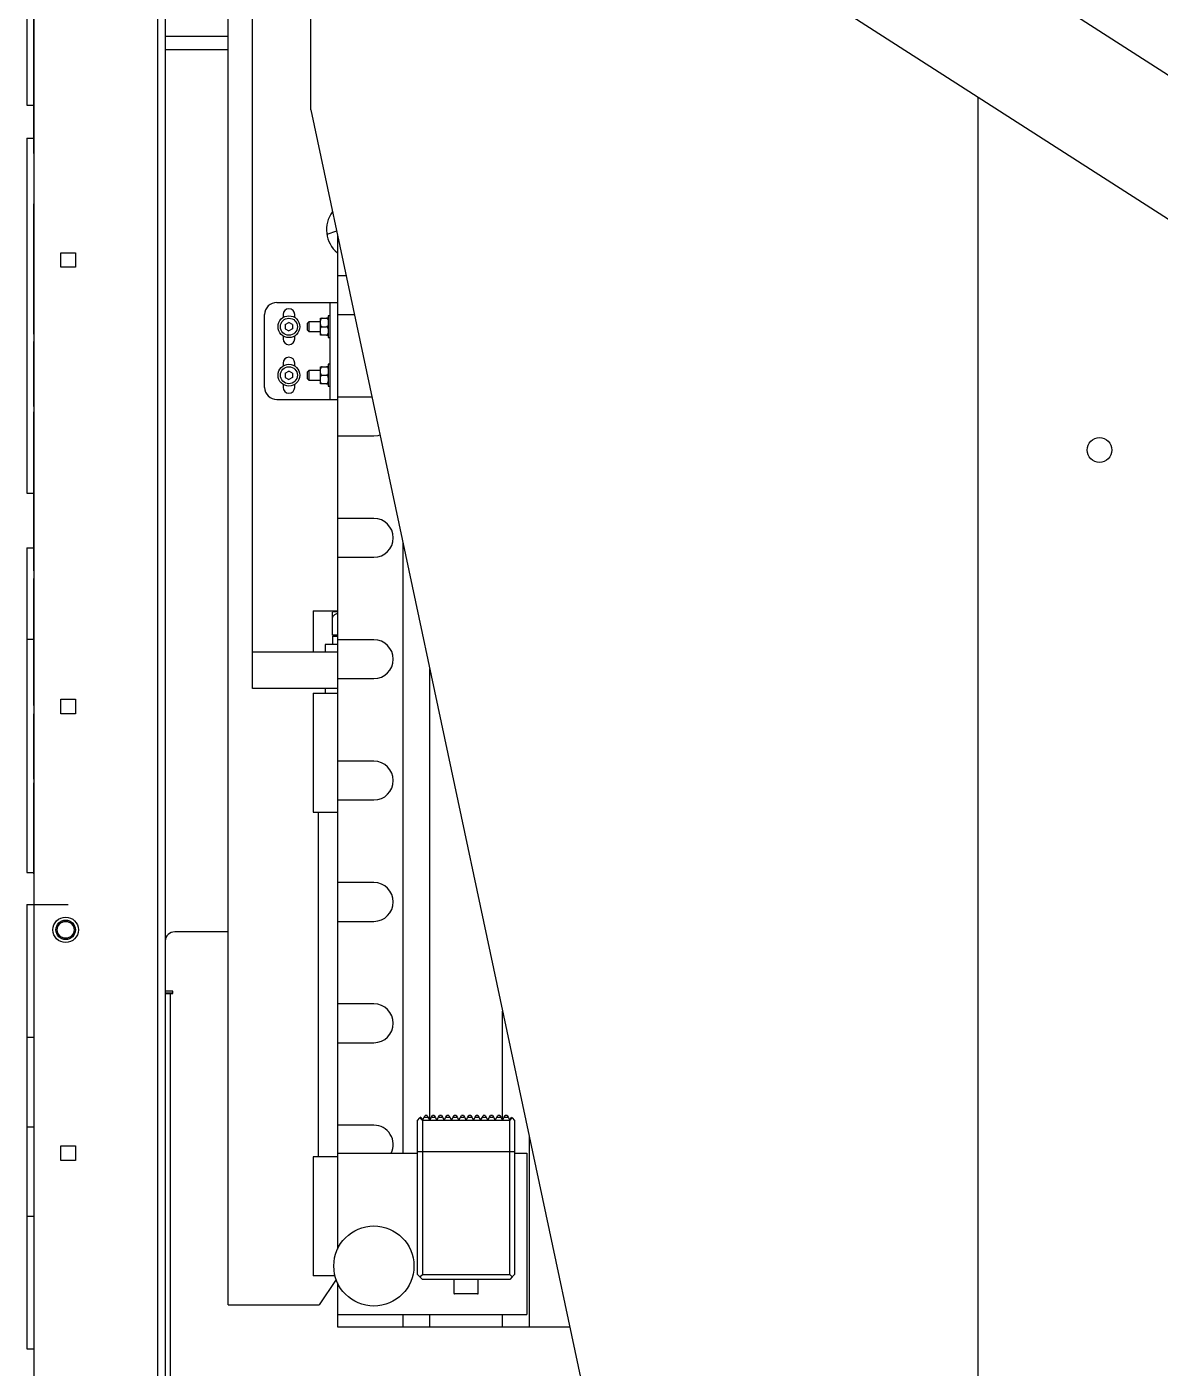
# Model space of a CAD drawing. Header units: inches. Extents: x 16559 to 58559, y 6500 to 36200.
# Drawn here: x 22778 to 23245, y 22305 to 22858 of the extents above; entities that cross this region are included whole.
import ezdxf

# ---------------------------------------------------------------- set-up
doc = ezdxf.new("R2010")
doc.units = ezdxf.units.IN
doc.header["$LTSCALE"] = 300
doc.layers.add('MACCHINA', color=40, linetype='Continuous')

# ---------------------------------------------------------------- blocks, each defined once
blk = doc.blocks.new('A$C336c1bdc')
at = {"layer": 'MACCHINA'}
for p, q in [((-910, 515), (-910, -983.88)), ((0, -365.29), (-882.68, 201.43)), ((-46.27, -395), (-909.69, 159.35)), ((-964, -934.8), (-964, 137.8)), ((-913, -935), (-913, 138)), ((-967, 111.28), (-967, -58.73)), ((-884, -553), (-884, 30)), ((-874, -299), (-874, 13.76)), ((-850, -60.6), (-850, 0)), ((-964.1, -31.26), (-964.1, -11.04)), ((-884, -30.48), (-910, -30.48)), ((-884, -35.97), (-910, -35.97)), ((-967, -58.73), (-964.1, -58.73)), ((-964.1, -68.83), (-964.1, -57.91)), ((-850, -60.6), (-690.83, -808.83)), ((-575, -734.47), (-575, -55.53)), ((-964.1, -68.83), (-964, -68.83)), ((-967, -72.36), (-967, -161.17)), ((-967, -72.36), (-964, -72.36)), ((-964.1, -78.64), (-964, -78.64)), ((-964.1, -153.04), (-964.1, -99.41)), ((-964.1, -99.41), (-964, -99.41)), ((-839.35, -110.66), (-843.33, -112.06)), ((-839, -112.31), (-839, -530.13)), ((-953, -125.5), (-953, -119.5)), ((-953, -119.5), (-947, -119.5)), ((-947, -119.5), (-947, -125.5)), ((-947, -125.5), (-953, -125.5)), ((-835.45, -129), (-839, -129)), ((-864, -140), (-839, -140)), ((-842, -180), (-842, -140)), ((-869, -175), (-869, -145)), ((-861.4, -145), (-861.4, -146.19)), ((-860.5, -149.13), (-859, -148.27)), ((-860.5, -149.13), (-860.5, -150.87)), ((-857.5, -149.13), (-859, -148.27)), ((-857.5, -149.13), (-857.5, -150.87)), ((-856.6, -146.19), (-856.6, -145)), ((-850.8, -148), (-851.5, -148.7)), ((-851.5, -148.7), (-851.5, -151.3)), ((-846, -148), (-850.8, -148)), ((-850.8, -148), (-850.8, -152)), ((-846, -153.5), (-846, -146.5)), ((-845.31, -146.5), (-843.49, -146.5)), ((-842, -145.5), (-842.8, -145.5)), ((-842.8, -145.5), (-842.8, -154.5)), ((-839, -145), (-832.05, -145)), ((-964.1, -153.04), (-964, -153.04)), ((-861.4, -153.81), (-861.4, -155)), ((-860.5, -150.87), (-859, -151.73)), ((-857.5, -150.87), (-859, -151.73)), ((-856.6, -155), (-856.6, -153.81)), ((-851.5, -151.3), (-850.8, -152)), ((-850.8, -152), (-846, -152)), ((-845.31, -150), (-843.49, -150)), ((-843.49, -153.5), (-845.31, -153.5)), ((-842.8, -154.5), (-842, -154.5)), ((-964.1, -182.94), (-964.1, -156.13)), ((-964.1, -156.13), (-964, -156.13)), ((-861.4, -165), (-861.4, -166.19)), ((-856.6, -166.19), (-856.6, -165)), ((-842, -165.5), (-842.8, -165.5)), ((-842.8, -165.5), (-842.8, -174.5)), ((-860.5, -169.13), (-859, -168.27)), ((-860.5, -169.13), (-860.5, -170.87)), ((-860.5, -170.87), (-859, -171.73)), ((-857.5, -169.13), (-859, -168.27)), ((-857.5, -170.87), (-859, -171.73)), ((-857.5, -169.13), (-857.5, -170.87)), ((-850.8, -168), (-851.5, -168.7)), ((-851.5, -168.7), (-851.5, -171.3)), ((-851.5, -171.3), (-850.8, -172)), ((-846, -168), (-850.8, -168)), ((-850.8, -168), (-850.8, -172)), ((-846, -173.5), (-846, -166.5)), ((-845.31, -166.5), (-843.49, -166.5)), ((-845.31, -170), (-843.49, -170)), ((-861.4, -173.81), (-861.4, -175)), ((-856.6, -175), (-856.6, -173.81)), ((-850.8, -172), (-846, -172)), ((-843.49, -173.5), (-845.31, -173.5)), ((-842.8, -174.5), (-842, -174.5)), ((-864, -180), (-839, -180)), ((-824.81, -179), (-839, -179)), ((-964.1, -182.94), (-964, -182.94)), ((-964.1, -185.02), (-964, -185.02)), ((-839, -195), (-824, -195)), ((-967, -218.55), (-964, -218.55)), ((-824, -229), (-839, -229)), ((-967, -241.12), (-964, -241.12)), ((-967, -241.12), (-967, -278.72)), ((-812, -239.23), (-812, -490.5)), ((-839, -245), (-824, -245)), ((-964.1, -250.55), (-964, -250.55)), ((-964.1, -253.79), (-964, -253.79)), ((-964.1, -306.09), (-964.1, -253.79)), ((-849, -267), (-849, -284)), ((-849, -267), (-839, -267)), ((-841, -277.1), (-841, -270.17)), ((-839, -267.5), (-840.19, -267.5)), ((-967, -278.72), (-964.1, -278.72)), ((-844, -281), (-844, -284)), ((-839, -281), (-844, -281)), ((-841.05, -277.5), (-841.05, -281)), ((-841.05, -277.5), (-839, -277.5)), ((-839, -277.1), (-841, -277.1)), ((-840.5, -277.1), (-840.5, -277.5)), ((-824, -279), (-839, -279)), ((-874, -284), (-839, -284)), ((-801, -476.9), (-801, -290.94)), ((-839, -295), (-824, -295)), ((-953, -309.5), (-953, -303.5)), ((-953, -303.5), (-947, -303.5)), ((-947, -303.5), (-947, -309.5)), ((-839, -299), (-874, -299)), ((-849, -301), (-849, -350)), ((-849, -301), (-839, -301)), ((-844, -299), (-844, -301)), ((-964.1, -306.09), (-964, -306.09)), ((-964.1, -309.52), (-964, -309.52)), ((-964.1, -336.36), (-964.1, -309.52)), ((-947, -309.5), (-953, -309.5)), ((-967, -319.07), (-967, -374.81)), ((-824, -329), (-839, -329)), ((-964.1, -336.36), (-964, -336.36)), ((-964.1, -346.75), (-964.1, -337.91)), ((-964.1, -337.91), (-964, -337.91)), ((-964.1, -346.75), (-964, -346.75)), ((-839, -345), (-824, -345)), ((-849, -350), (-839, -350)), ((-846.75, -492), (-846.75, -350)), ((-967, -374.81), (-964, -374.81)), ((-824, -379), (-839, -379)), ((-967, -388.09), (-950, -388.09)), ((-967, -388.09), (-967, -442.78)), ((-839, -395), (-824, -395)), ((-884, -399.36), (-906, -399.36)), ((-906.8, -423.79), (-910, -423.79)), ((-910, -424.48), (-906.8, -424.48)), ((-910, -424.73), (-908, -424.73)), ((-908, -424.73), (-908, -647)), ((-907.8, -424.73), (-906.8, -424.73)), ((-906.8, -424.73), (-906.8, -423.79)), ((-824, -429), (-839, -429)), ((-771, -476.9), (-771, -431.97)), ((-967, -442.78), (-964, -442.78)), ((-839, -445), (-824, -445)), ((-804, -476.9), (-802.9, -475)), ((-802.1, -475), (-802.9, -475)), ((-802.1, -475), (-801.7, -475.7)), ((-800.3, -475.7), (-799.9, -475)), ((-799.1, -475), (-799.9, -475)), ((-799.1, -475), (-798.7, -475.7)), ((-797.3, -475.7), (-796.9, -475)), ((-796.1, -475), (-796.9, -475)), ((-796.1, -475), (-795.7, -475.7)), ((-794.3, -475.7), (-793.9, -475)), ((-793.1, -475), (-793.9, -475)), ((-793.1, -475), (-792, -476.9)), ((-791.3, -475.7), (-790.9, -475)), ((-790.1, -475), (-790.9, -475)), ((-790.1, -475), (-789.7, -475.7)), ((-789, -476.9), (-787.9, -475)), ((-787.1, -475), (-787.9, -475)), ((-787.1, -475), (-786.7, -475.7)), ((-785.3, -475.7), (-784.9, -475)), ((-784.1, -475), (-784.9, -475)), ((-784.1, -475), (-783.7, -475.7)), ((-782.3, -475.7), (-781.9, -475)), ((-781.1, -475), (-781.9, -475)), ((-781.1, -475), (-780.7, -475.7)), ((-779.3, -475.7), (-778.9, -475)), ((-778.1, -475), (-778.9, -475)), ((-778.1, -475), (-777, -476.9)), ((-776.3, -475.7), (-775.9, -475)), ((-775.1, -475), (-775.9, -475)), ((-775.1, -475), (-774.7, -475.7)), ((-774, -476.9), (-772.9, -475)), ((-772.1, -475), (-772.9, -475)), ((-772.1, -475), (-771.7, -475.7)), ((-770.3, -475.7), (-769.9, -475)), ((-769.1, -475), (-769.9, -475)), ((-769.1, -475), (-768.7, -475.7)), ((-967, -479.6), (-964, -479.6)), ((-824, -479), (-839, -479)), ((-806, -477), (-805, -476)), ((-806, -540.5), (-806, -477)), ((-804.7, -475.7), (-805, -476)), ((-805, -476), (-804, -477)), ((-804.7, -475.7), (-804, -476.9)), ((-768, -477), (-804, -477)), ((-804, -477), (-804, -540.5)), ((-803.3, -475.7), (-801.7, -475.7)), ((-801.7, -475.7), (-801, -476.9)), ((-801, -476.9), (-800.3, -475.7)), ((-800.3, -475.7), (-798.7, -475.7)), ((-798.7, -475.7), (-798, -476.9)), ((-798, -476.9), (-797.3, -475.7)), ((-797.3, -475.7), (-795.7, -475.7)), ((-795.7, -475.7), (-795, -476.9)), ((-795, -476.9), (-794.3, -475.7)), ((-794.3, -475.7), (-792.7, -475.7)), ((-792, -476.9), (-791.3, -475.7)), ((-791.3, -475.7), (-789.7, -475.7)), ((-789.7, -475.7), (-789, -476.9)), ((-788.3, -475.7), (-786.7, -475.7)), ((-786.7, -475.7), (-786, -476.9)), ((-786, -476.9), (-785.3, -475.7)), ((-785.3, -475.7), (-783.7, -475.7)), ((-783.7, -475.7), (-783, -476.9)), ((-783, -476.9), (-782.3, -475.7)), ((-782.3, -475.7), (-780.7, -475.7)), ((-780.7, -475.7), (-780, -476.9)), ((-780, -476.9), (-779.3, -475.7)), ((-779.3, -475.7), (-777.7, -475.7)), ((-777, -476.9), (-776.3, -475.7)), ((-776.3, -475.7), (-774.7, -475.7)), ((-774.7, -475.7), (-774, -476.9)), ((-773.3, -475.7), (-771.7, -475.7)), ((-771.7, -475.7), (-771, -476.9)), ((-771, -476.9), (-770.3, -475.7)), ((-770.3, -475.7), (-768.7, -475.7)), ((-768.7, -475.7), (-768, -476.9)), ((-768, -476.9), (-767.3, -475.7)), ((-768, -477), (-767, -476)), ((-768, -540.5), (-768, -477)), ((-767.3, -475.7), (-767, -476)), ((-767, -476), (-766, -477)), ((-766, -477), (-766, -540.5)), ((-760, -483.67), (-760, -562)), ((-953, -493.5), (-953, -487.5)), ((-953, -487.5), (-947, -487.5)), ((-947, -487.5), (-947, -493.5)), ((-839, -490.5), (-806, -490.5)), ((-766, -490), (-806, -490)), ((-766, -490.5), (-761, -490.5)), ((-761, -490.5), (-761, -557)), ((-947, -493.5), (-953, -493.5)), ((-849, -492), (-849, -541)), ((-839, -492), (-849, -492)), ((-967, -516.42), (-964, -516.42)), ((-967, -516.42), (-967, -571.11)), ((-840.01, -541), (-849, -541)), ((-806, -540.5), (-805, -541.5)), ((-805, -541.5), (-804, -540.5)), ((-805, -541.5), (-804, -542.5)), ((-804, -540.5), (-768, -540.5)), ((-768, -540.5), (-767, -541.5)), ((-767, -541.5), (-768, -542.5)), ((-767, -541.5), (-766, -540.5)), ((-839.54, -542.56), (-846.5, -553)), ((-839, -543.87), (-839, -562)), ((-768, -542.5), (-804, -542.5)), ((-791, -542.5), (-791, -548.25)), ((-781, -548.25), (-781, -542.5)), ((-781.25, -548.5), (-790.75, -548.5)), ((-884, -553), (-846.5, -553)), ((-839, -557), (-761, -557)), ((-812, -557), (-812, -562)), ((-801, -562), (-801, -557)), ((-771, -562), (-771, -557)), ((-839, -562), (-743.34, -562)), ((-967, -571.11), (-964, -571.11))]:
    blk.add_line(p, q, dxfattribs=at)
at = {"layer": 'MACCHINA', "flags": 128}
blk.add_lwpolyline([(-824, -195), (-822.22, -194.8), (-821.49, -194.6)], dxfattribs=at)
at = {"layer": 'MACCHINA'}
for centre, radius in [((-859, -150), 4.5), ((-859, -150), 3.5), ((-859, -170), 4.5), ((-859, -170), 3.5), ((-525, -200.81), 5.1), ((-951, -398.5), 5.25), ((-951, -398.5), 4), ((-951, -398.5), 3.46), ((-824, -537), 16.5)]:
    blk.add_circle(centre, radius, dxfattribs=at)
for centre, radius, start, end in [((-831, -110), 12.5, 143.6466, 230.2082), ((-864, -145), 5, 90, 180), ((-859, -145), 2.4, 0, 180), ((-859, -155), 2.4, 180, 0), ((-859, -165), 2.4, 0, 180), ((-864, -175), 5, 180, 270), ((-859, -175), 2.4, 180, 0), ((-824, -237), 8, 270, 90), ((-840.19, -270.17), 2.67, 90, 107.7185), ((-824, -287), 8, 270, 90), ((-824, -337), 8, 270, 90), ((-824, -387), 8, 270, 90), ((-906.12, -403.25), 3.89, 88.2746, 178.1638), ((-824, -437), 8, 270, 90), ((-824, -487), 8, 334.0555, 90), ((-790.75, -548.25), 0.25, 180, 270), ((-781.25, -548.25), 0.25, 270, 0)]:
    blk.add_arc(centre, radius, start, end, dxfattribs=at)
for points, knots in [([(-964.1, -53.25), (-964.1, -52.65), (-964.1, -51.1), (-964.1, -48.24), (-964.1, -44.71), (-964.1, -40.64), (-964.1, -36.17), (-964.1, -32.97), (-964.1, -31.26)], [0, 0, 0, 0, 0.081759, 0.211673, 0.389741, 0.563433, 0.766852, 1, 1, 1, 1]), ([(-964.1, -57.73), (-964.1, -57.68), (-964.1, -57.58), (-964.1, -56.75), (-964.1, -55.68), (-964.1, -54.56), (-964.1, -53.71), (-964.1, -53.25)], [0, 0, 0, 0, 0.233077, 0.494639, 0.643421, 0.807933, 1, 1, 1, 1]), ([(-964.1, -72.96), (-964.1, -72.53), (-964.1, -71.69), (-964.1, -70.19), (-964.1, -69.36), (-964.1, -68.83)], [0, 0, 0, 0, 0.274474, 0.543817, 1, 1, 1, 1]), ([(-964.1, -78.64), (-964.1, -78.61), (-964.1, -78.55), (-964.1, -78.03), (-964.1, -77.26), (-964.1, -76.13), (-964.1, -74.67), (-964.1, -73.52), (-964.1, -72.96)], [0, 0, 0, 0, 0.187449, 0.344743, 0.484477, 0.615984, 0.814816, 1, 1, 1, 1]), ([(-845.31, -146.5), (-845.35, -146.51), (-845.45, -146.52), (-845.6, -146.59), (-845.77, -146.75), (-845.92, -147.03), (-845.97, -147.26), (-846, -147.38)], [0, 0, 0, 0, 0.10648, 0.212641, 0.383866, 0.673458, 1, 1, 1, 1]), ([(-846, -146.5), (-845.99, -146.5), (-845.95, -146.5), (-845.85, -146.5), (-845.67, -146.5), (-845.51, -146.5), (-845.38, -146.5), (-845.32, -146.5), (-845.31, -146.5)], [0, 0, 0, 0, 0.161399, 0.539647, 0.700479, 0.862775, 0.9695, 1, 1, 1, 1]), ([(-846, -149.12), (-845.96, -149.28), (-845.91, -149.52), (-845.74, -149.78), (-845.59, -149.91), (-845.44, -149.99), (-845.35, -149.99), (-845.31, -150)], [0, 0, 0, 0, 0.441482, 0.616099, 0.791936, 0.906287, 1, 1, 1, 1]), ([(-843.49, -146.5), (-843.45, -146.51), (-843.35, -146.52), (-843.2, -146.59), (-843.03, -146.75), (-842.88, -147.03), (-842.83, -147.26), (-842.8, -147.38)], [0, 0, 0, 0, 0.10648, 0.212641, 0.383866, 0.673458, 1, 1, 1, 1]), ([(-842.8, -146.5), (-842.81, -146.5), (-842.85, -146.5), (-842.95, -146.5), (-843.13, -146.5), (-843.29, -146.5), (-843.42, -146.5), (-843.48, -146.5), (-843.49, -146.5)], [0, 0, 0, 0, 0.161399, 0.539647, 0.700479, 0.862775, 0.9695, 1, 1, 1, 1]), ([(-842.8, -149.12), (-842.84, -149.28), (-842.89, -149.52), (-843.06, -149.78), (-843.21, -149.91), (-843.36, -149.99), (-843.45, -149.99), (-843.49, -150)], [0, 0, 0, 0, 0.441482, 0.616099, 0.791936, 0.906287, 1, 1, 1, 1]), ([(-846, -150.88), (-845.96, -150.72), (-845.91, -150.48), (-845.74, -150.22), (-845.59, -150.09), (-845.44, -150.01), (-845.35, -150.01), (-845.31, -150)], [0, 0, 0, 0, 0.441482, 0.616099, 0.791936, 0.906287, 1, 1, 1, 1]), ([(-845.31, -153.5), (-845.35, -153.49), (-845.45, -153.48), (-845.6, -153.41), (-845.77, -153.25), (-845.92, -152.97), (-845.97, -152.74), (-846, -152.62)], [0, 0, 0, 0, 0.10648, 0.212641, 0.383866, 0.673458, 1, 1, 1, 1]), ([(-845.31, -153.5), (-845.33, -153.5), (-845.4, -153.5), (-845.53, -153.5), (-845.7, -153.5), (-845.89, -153.5), (-845.96, -153.5), (-846, -153.5), (-846, -153.5)], [0, 0, 0, 0, 0.056021, 0.1581315, 0.303136, 0.5295752, 0.9663726, 1, 1, 1, 1]), ([(-842.8, -150.88), (-842.84, -150.72), (-842.89, -150.48), (-843.06, -150.22), (-843.21, -150.09), (-843.36, -150.01), (-843.45, -150.01), (-843.49, -150)], [0, 0, 0, 0, 0.441482, 0.616099, 0.791936, 0.906287, 1, 1, 1, 1]), ([(-843.49, -153.5), (-843.45, -153.49), (-843.35, -153.48), (-843.2, -153.41), (-843.03, -153.25), (-842.88, -152.97), (-842.83, -152.74), (-842.8, -152.62)], [0, 0, 0, 0, 0.10648, 0.212641, 0.383866, 0.673458, 1, 1, 1, 1]), ([(-843.49, -153.5), (-843.47, -153.5), (-843.4, -153.5), (-843.27, -153.5), (-843.1, -153.5), (-842.91, -153.5), (-842.84, -153.5), (-842.8, -153.5), (-842.8, -153.5)], [0, 0, 0, 0, 0.056021, 0.158132, 0.303136, 0.529575, 0.966373, 1, 1, 1, 1]), ([(-967, -161.17), (-967, -163.57), (-967, -168.36), (-967, -175.54), (-967, -182.68), (-967, -189.64), (-967, -196.28), (-967, -202.19), (-967, -207.18), (-967, -211.11), (-967, -214.17), (-967, -216.31), (-967, -217.68), (-967, -218.43), (-967, -218.51), (-967, -218.55)], [0, 0, 0, 0, 0.080006, 0.160014, 0.24001, 0.319986, 0.399923, 0.479893, 0.559907, 0.633216, 0.706606, 0.779905, 0.853322, 0.926625, 1, 1, 1, 1]), ([(-845.31, -166.5), (-845.35, -166.51), (-845.45, -166.52), (-845.6, -166.59), (-845.77, -166.75), (-845.92, -167.03), (-845.97, -167.26), (-846, -167.38)], [0, 0, 0, 0, 0.10648, 0.212641, 0.383866, 0.673458, 1, 1, 1, 1]), ([(-846, -166.5), (-845.99, -166.5), (-845.95, -166.5), (-845.85, -166.5), (-845.67, -166.5), (-845.51, -166.5), (-845.38, -166.5), (-845.32, -166.5), (-845.31, -166.5)], [0, 0, 0, 0, 0.161399, 0.539647, 0.700479, 0.862775, 0.9695, 1, 1, 1, 1]), ([(-846, -169.12), (-845.96, -169.28), (-845.91, -169.52), (-845.74, -169.78), (-845.59, -169.91), (-845.44, -169.99), (-845.35, -169.99), (-845.31, -170)], [0, 0, 0, 0, 0.441482, 0.616099, 0.791936, 0.906287, 1, 1, 1, 1]), ([(-846, -170.88), (-845.96, -170.72), (-845.91, -170.48), (-845.74, -170.22), (-845.59, -170.09), (-845.44, -170.01), (-845.35, -170.01), (-845.31, -170)], [0, 0, 0, 0, 0.441482, 0.616099, 0.791936, 0.906287, 1, 1, 1, 1]), ([(-843.49, -166.5), (-843.45, -166.51), (-843.35, -166.52), (-843.2, -166.59), (-843.03, -166.75), (-842.88, -167.03), (-842.83, -167.26), (-842.8, -167.38)], [0, 0, 0, 0, 0.10648, 0.212641, 0.383866, 0.673458, 1, 1, 1, 1]), ([(-842.8, -166.5), (-842.81, -166.5), (-842.85, -166.5), (-842.95, -166.5), (-843.13, -166.5), (-843.29, -166.5), (-843.42, -166.5), (-843.48, -166.5), (-843.49, -166.5)], [0, 0, 0, 0, 0.161399, 0.539647, 0.700479, 0.862775, 0.9695, 1, 1, 1, 1]), ([(-842.8, -169.12), (-842.84, -169.28), (-842.89, -169.52), (-843.06, -169.78), (-843.21, -169.91), (-843.36, -169.99), (-843.45, -169.99), (-843.49, -170)], [0, 0, 0, 0, 0.441482, 0.616099, 0.791936, 0.906287, 1, 1, 1, 1]), ([(-842.8, -170.88), (-842.84, -170.72), (-842.89, -170.48), (-843.06, -170.22), (-843.21, -170.09), (-843.36, -170.01), (-843.45, -170.01), (-843.49, -170)], [0, 0, 0, 0, 0.441482, 0.616099, 0.791936, 0.906287, 1, 1, 1, 1]), ([(-845.31, -173.5), (-845.35, -173.49), (-845.45, -173.48), (-845.6, -173.41), (-845.77, -173.25), (-845.92, -172.97), (-845.97, -172.74), (-846, -172.62)], [0, 0, 0, 0, 0.10648, 0.212641, 0.383866, 0.673458, 1, 1, 1, 1]), ([(-845.31, -173.5), (-845.33, -173.5), (-845.4, -173.5), (-845.53, -173.5), (-845.7, -173.5), (-845.89, -173.5), (-845.96, -173.5), (-846, -173.5), (-846, -173.5)], [0, 0, 0, 0, 0.056021, 0.1581315, 0.303136, 0.5295752, 0.9663726, 1, 1, 1, 1]), ([(-843.49, -173.5), (-843.45, -173.49), (-843.35, -173.48), (-843.2, -173.41), (-843.03, -173.25), (-842.88, -172.97), (-842.83, -172.74), (-842.8, -172.62)], [0, 0, 0, 0, 0.10648, 0.212641, 0.383866, 0.673458, 1, 1, 1, 1]), ([(-843.49, -173.5), (-843.47, -173.5), (-843.4, -173.5), (-843.27, -173.5), (-843.1, -173.5), (-842.91, -173.5), (-842.84, -173.5), (-842.8, -173.5), (-842.8, -173.5)], [0, 0, 0, 0, 0.056021, 0.158132, 0.303136, 0.529575, 0.966373, 1, 1, 1, 1]), ([(-964.1, -226.28), (-964.1, -223.91), (-964.1, -219.34), (-964.1, -212.82), (-964.1, -206.92), (-964.1, -201.69), (-964.1, -197.13), (-964.1, -193.03), (-964.1, -189.57), (-964.1, -186.95), (-964.1, -185.32), (-964.1, -185.12), (-964.1, -185.02)], [0, 0, 0, 0, 0.1136, 0.218837, 0.31714, 0.409993, 0.49891, 0.585393, 0.686102, 0.787576, 0.891684, 1, 1, 1, 1]), ([(-964.1, -250.55), (-964.1, -248.54), (-964.1, -244.45), (-964.1, -238.3), (-964.1, -232.2), (-964.1, -228.3), (-964.1, -226.28)], [0, 0, 0, 0, 0.260554, 0.531495, 0.757586, 1, 1, 1, 1]), ([(-841, -270.17), (-841, -270.13), (-841, -269.95), (-841, -269.57), (-841, -269.03), (-841, -268.41), (-841, -267.9), (-841, -267.67), (-841, -267.6), (-841, -267.63), (-841, -267.63)], [0, 0, 0, 0, 0.013131, 0.070188, 0.143973, 0.253946, 0.453445, 0.724292, 0.999845, 1, 1, 1, 1]), ([(-841, -270.17), (-840.99, -270.01), (-840.96, -269.69), (-840.71, -269.19), (-840.17, -268.62), (-839.54, -268.24), (-839.09, -268.14), (-839, -268.12)], [0, 0, 0, 0, 0.1426753, 0.2847795, 0.5145842, 0.9041743, 1, 1, 1, 1]), ([(-967, -278.72), (-967, -278.77), (-967, -278.86), (-967, -279.87), (-967, -281.57), (-967, -284.24), (-967, -287.83), (-967, -292.2), (-967, -297.1), (-967, -302.33), (-967, -307.81), (-967, -313.42), (-967, -317.19), (-967, -319.07)], [0, 0, 0, 0, 0.093353, 0.18672, 0.280042, 0.373359, 0.466662, 0.559945, 0.647939, 0.735936, 0.823913, 0.911977, 1, 1, 1, 1]), ([(-964.1, -375.41), (-964.1, -375.34), (-964.1, -375.21), (-964.1, -374.02), (-964.1, -371.99), (-964.1, -369.2), (-964.1, -365.86), (-964.1, -362.09), (-964.1, -357.62), (-964.1, -352.43), (-964.1, -348.72), (-964.1, -346.75)], [0, 0, 0, 0, 0.101168, 0.205863, 0.311486, 0.421154, 0.514843, 0.616698, 0.729609, 0.856456, 1, 1, 1, 1]), ([(-967, -442.78), (-967, -443.44), (-967, -444.78), (-967, -447.43), (-967, -450.8), (-967, -454.82), (-967, -459.32), (-967, -464.16), (-967, -469.2), (-967, -474.37), (-967, -477.86), (-967, -479.6)], [0, 0, 0, 0, 0.112026, 0.223982, 0.33603, 0.447992, 0.560027, 0.669978, 0.780049, 0.889972, 1, 1, 1, 1]), ([(-967, -479.6), (-967, -481.82), (-967, -486.27), (-967, -492.8), (-967, -499.06), (-967, -504.37), (-967, -508.61), (-967, -511.85), (-967, -514.46), (-967, -515.77), (-967, -516.42)], [0, 0, 0, 0, 0.139988, 0.280007, 0.419913, 0.55993, 0.66987, 0.779992, 0.889938, 1, 1, 1, 1])]:
    blk.add_open_spline(points, degree=3, knots=knots, dxfattribs=at)
blk.add_open_spline([(-907.8, -424.73), (-907.83, -424.74), (-907.88, -424.75), (-907.94, -424.75), (-907.99, -424.74), (-908, -424.74), (-908, -424.73)], degree=3, dxfattribs=at)

msp = doc.modelspace()

# ---------------------------------------------------------------- block references
at = {"layer": 'MACCHINA'}
msp.add_blockref('A$C336c1bdc', (23744.563, 22884.213), dxfattribs=at)

doc.saveas('drawing.dxf')
